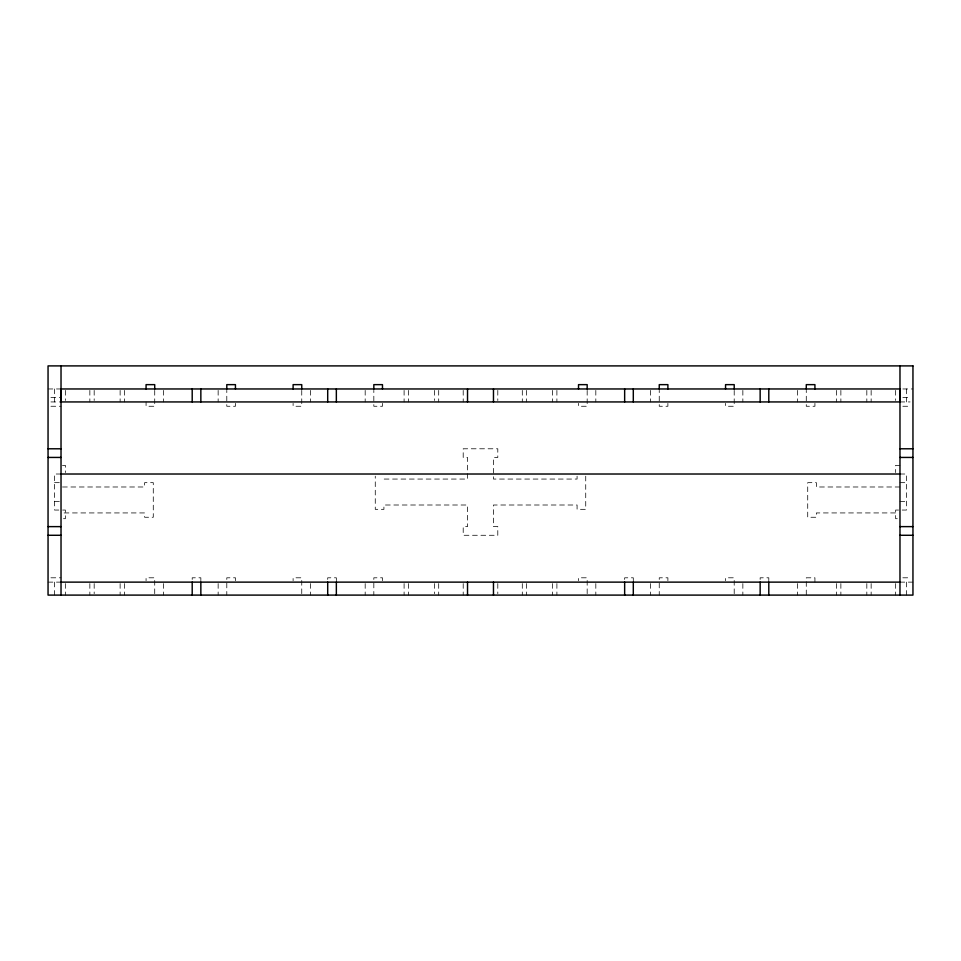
<?xml version="1.0" encoding="UTF-8"?>
<svg xmlns="http://www.w3.org/2000/svg" width="961" height="961" viewBox="0 0 961 961"><rect width="100%" height="100%" fill="white"/><g stroke="black" fill="none" stroke-linecap="round" stroke-linejoin="round"><path stroke-width="0.72" stroke-dasharray="4.8 3.6" d="M48.05 388.965L61.023 388.965M902.86 388.965L912.95 388.965M50.933 397.614L61.023 397.614M902.86 397.614L910.067 397.614M50.933 401.938L61.023 401.938M899.976 401.938L910.067 401.938M50.933 406.263L61.023 406.263M902.86 406.263L910.067 406.263M62.465 465.364L65.348 465.364L65.348 472.572M899.976 465.364L895.652 465.364L895.652 472.572M61.023 474.013L54.537 474.013L54.537 510.051L61.288 510.051M899.976 474.013L906.463 474.013L906.463 510.051L895.652 510.051L895.652 518.7L898.535 518.7M54.537 482.662L61.023 482.662M899.976 482.662L906.463 482.662M62.513 486.987L144.631 486.987L144.631 482.662L153.279 482.662L153.279 517.258L144.631 517.258L144.631 512.934L62.513 512.934M899.976 486.987L816.37 486.987L816.37 482.662L807.72 482.662L807.72 517.258L816.37 517.258L816.37 512.934L898.487 512.934M54.537 501.402L61.023 501.402M899.976 501.402L906.463 501.402M62.645 510.051L65.348 510.051L65.348 518.7L61.023 518.7M50.933 577.801L61.023 577.801M902.86 577.801L910.067 577.801M48.05 582.126L61.023 582.126M899.976 582.126L912.95 582.126M906.463 388.965L906.463 401.938M906.463 582.126L906.463 595.099M895.652 390.406L895.652 400.497M895.652 583.567L895.652 595.099M871.146 390.406L871.146 401.938M871.146 583.567L871.146 595.099M866.822 390.406L866.822 401.938M866.822 583.567L866.822 595.099M840.875 390.406L840.875 401.938M840.875 583.567L840.875 595.099M836.55 390.406L836.55 401.938M836.55 583.567L836.55 595.099M814.928 403.38L814.928 406.263L806.279 406.263L806.279 390.406M814.928 582.126L814.928 577.801L806.279 577.801L806.279 595.099M797.63 390.406L797.63 401.938M797.63 583.567L797.63 595.099M768.8 580.684L768.8 577.801L760.151 577.801L760.151 580.684M742.853 390.406L742.853 401.938M742.853 583.567L742.853 595.099M734.204 390.406L734.204 406.263L725.555 406.263L725.555 403.38M734.204 593.658L734.204 577.801L725.555 577.801L725.555 580.684M667.895 403.38L667.895 406.263L659.246 406.263L659.246 390.406M667.895 580.684L667.895 577.801L659.246 577.801L659.246 595.099M650.597 390.406L650.597 401.938M650.597 583.567L650.597 595.099M633.299 580.684L633.299 577.801L624.65 577.801L624.65 582.126M595.82 390.406L595.82 401.938M595.82 583.567L595.82 595.099M587.171 390.406L587.171 406.263L578.522 406.263L578.522 403.38M587.171 593.658L587.171 577.801L578.522 577.801L578.522 580.684M585.73 476.175L585.73 509.33L577.08 509.33L577.08 505.005L493.474 505.005L493.474 526.628L497.798 526.628L497.798 535.277L463.202 535.277L463.202 526.628L467.526 526.628L467.526 505.005L383.92 505.005L383.92 509.33L375.27 509.33L375.27 476.175M577.08 476.175L577.08 479.058L493.474 479.058L493.474 457.436L497.798 457.436L497.798 448.787L463.202 448.787L463.202 457.436L467.526 457.436L467.526 479.058L383.92 479.058L383.92 476.175M556.899 390.406L556.899 401.938M556.899 583.567L556.899 595.099M552.575 390.406L552.575 401.938M552.575 583.567L552.575 595.099M526.628 390.406L526.628 401.938M526.628 583.567L526.628 595.099M522.303 390.406L522.303 401.938M522.303 583.567L522.303 595.099M497.798 390.406L497.798 400.497M497.798 583.567L497.798 593.658M463.202 390.406L463.202 401.938M463.202 583.567L463.202 595.099M438.696 390.406L438.696 401.938M438.696 583.567L438.696 595.099M434.372 390.406L434.372 400.497M434.372 583.567L434.372 593.658M408.425 390.406L408.425 401.938M408.425 583.567L408.425 595.099M404.1 390.406L404.1 401.938M404.1 583.567L404.1 595.099M382.478 403.38L382.478 406.263L373.829 406.263L373.829 390.406M382.478 580.684L382.478 577.801L373.829 577.801L373.829 595.099M365.18 390.406L365.18 401.938M365.18 583.567L365.18 595.099M336.35 580.684L336.35 577.801L327.701 577.801L327.701 580.684M310.403 390.406L310.403 401.938M310.403 583.567L310.403 595.099M301.754 390.406L301.754 406.263L293.105 406.263L293.105 403.38M301.754 593.658L301.754 577.801L293.105 577.801L293.105 580.684M235.445 403.38L235.445 406.263L226.796 406.263L226.796 390.406M235.445 580.684L235.445 577.801L226.796 577.801L226.796 595.099M218.147 390.406L218.147 401.938M218.147 583.567L218.147 595.099M200.849 580.684L200.849 577.801L192.2 577.801L192.2 582.126M163.37 390.406L163.37 401.938M163.37 583.567L163.37 595.099M154.721 390.406L154.721 406.263L146.072 406.263L146.072 401.938M154.721 593.658L154.721 577.801L146.072 577.801L146.072 580.684M124.449 390.406L124.449 401.938M124.449 583.567L124.449 595.099M120.125 390.406L120.125 401.938M120.125 583.567L120.125 595.099M94.178 390.406L94.178 400.497M94.178 583.567L94.178 593.658M89.853 390.406L89.853 401.938M89.853 583.567L89.853 595.099M65.348 390.406L65.348 400.497M65.348 583.567L65.348 595.099M54.537 388.965L54.537 401.938M54.537 582.126L54.537 595.099"/><path stroke-width="1.44" d="M48.05 448.787L61.023 448.787M899.976 448.787L912.95 448.787M48.05 457.436L61.023 457.436M899.976 457.436L912.95 457.436M61.023 474.013L899.976 474.013M48.05 526.628L61.023 526.628M899.976 526.628L912.95 526.628M48.05 535.277L61.023 535.277M899.976 535.277L912.95 535.277M61.023 582.126L899.976 582.126M899.976 365.901L899.976 595.099M814.928 388.965L814.928 384.64L806.279 384.64L806.279 388.965M768.8 388.965L768.8 401.938M768.8 582.126L768.8 595.099M760.151 388.965L760.151 401.938M760.151 582.126L760.151 595.099M734.204 388.965L734.204 384.64L725.555 384.64L725.555 388.965M667.895 388.965L667.895 384.64L659.246 384.64L659.246 388.965M633.299 388.965L633.299 401.938M633.299 582.126L633.299 595.099M624.65 388.965L624.65 401.938M624.65 582.126L624.65 595.099M587.171 388.965L587.171 384.64L578.522 384.64L578.522 388.965M493.474 388.965L493.474 401.938M493.474 582.126L493.474 595.099M467.526 388.965L467.526 401.938M467.526 582.126L467.526 595.099M382.478 388.965L382.478 384.64L373.829 384.64L373.829 388.965M336.35 388.965L336.35 401.938M336.35 582.126L336.35 595.099M327.701 388.965L327.701 401.938M327.701 582.126L327.701 595.099M301.754 388.965L301.754 384.64L293.105 384.64L293.105 388.965M235.445 388.965L235.445 384.64L226.796 384.64L226.796 388.965M200.849 388.965L200.849 401.938M200.849 582.126L200.849 595.099M192.2 388.965L192.2 401.938M192.2 582.126L192.2 595.099M154.721 388.965L154.721 384.64L146.072 384.64L146.072 388.965M61.023 365.901L61.023 595.099M61.023 388.965L61.023 401.938L899.976 401.938L899.976 388.965L61.023 388.965M912.95 365.901L48.05 365.901L48.05 595.099L912.95 595.099L912.95 365.901"/></g></svg>
